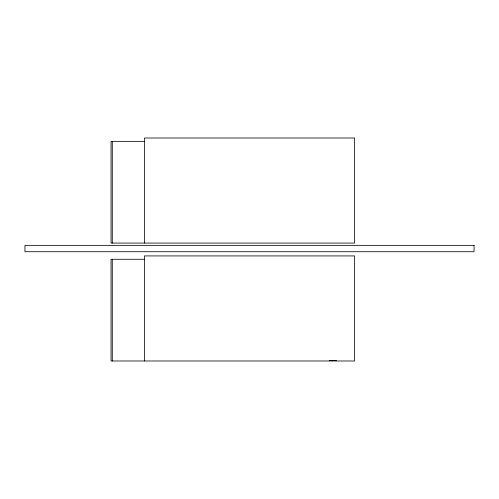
<?xml version="1.0" encoding="UTF-8"?>
<svg xmlns="http://www.w3.org/2000/svg" width="499" height="499" viewBox="0 0 499 499"><rect width="100%" height="100%" fill="white"/><g stroke="black" fill="none" stroke-linecap="round" stroke-linejoin="round"><path stroke-width="0.75" d="M144.442 141.354L111.052 141.354L111.052 243.075L354.558 243.075L354.558 138.011L144.442 138.011L144.442 243.075M144.442 259.268L111.052 259.268L111.052 360.989L354.558 360.989L354.558 255.925L144.442 255.925L144.442 360.989M329.203 360.621L336.445 360.621M112.287 141.354L112.287 243.075M112.287 259.268L112.287 360.989M474.05 245.358L24.95 245.358L24.95 251.714L474.05 251.714L474.05 245.358"/></g></svg>
